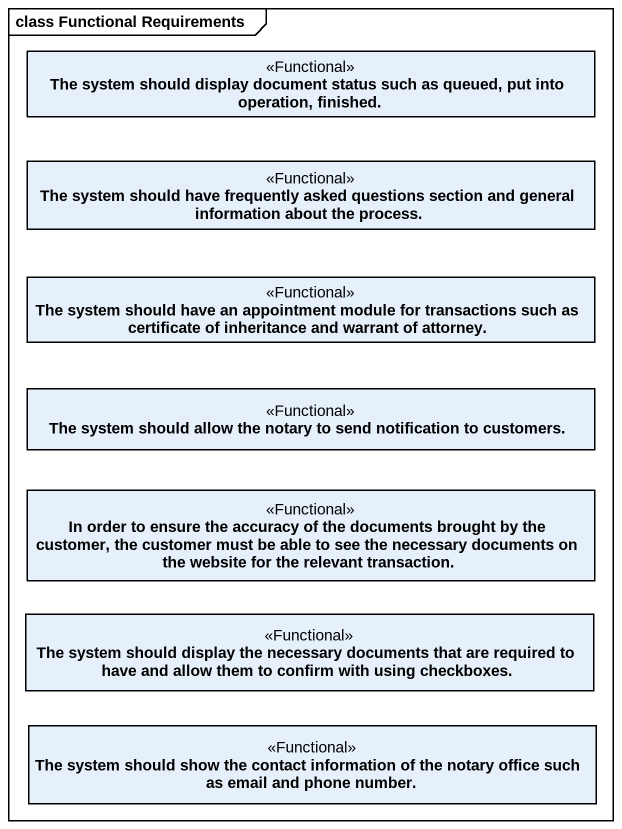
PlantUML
@startuml
mainframe class Functional Requirements
hide circle
hide empty members
class "The system should display document status such as queued, put into operation, finished." as The_system_should_display <<Functional>>
class "The system should have frequently asked questions section and general information about the process." as The_system_should_have <<Functional>>
class "The system should have an appointment module for transactions such as certificate of inheritance and warrant of attorney." as The_system_should_have_an <<Functional>>
class "The system should allow the notary to send notification to customers." as The_system_should_allow_the <<Functional>>
class "In order to ensure the accuracy of the documents brought by the customer, the customer must be able to see the necessary documents on the website for the relevant transaction." as In_order_to_ensure_the <<Functional>>
class "The system should display the necessary documents that are required to have and allow them to confirm with using checkboxes." as The_system_should_display_2 <<Functional>>
class "The system should show the contact information of the notary office such as email and phone number." as The_system_should_show_the <<Functional>>
@enduml
